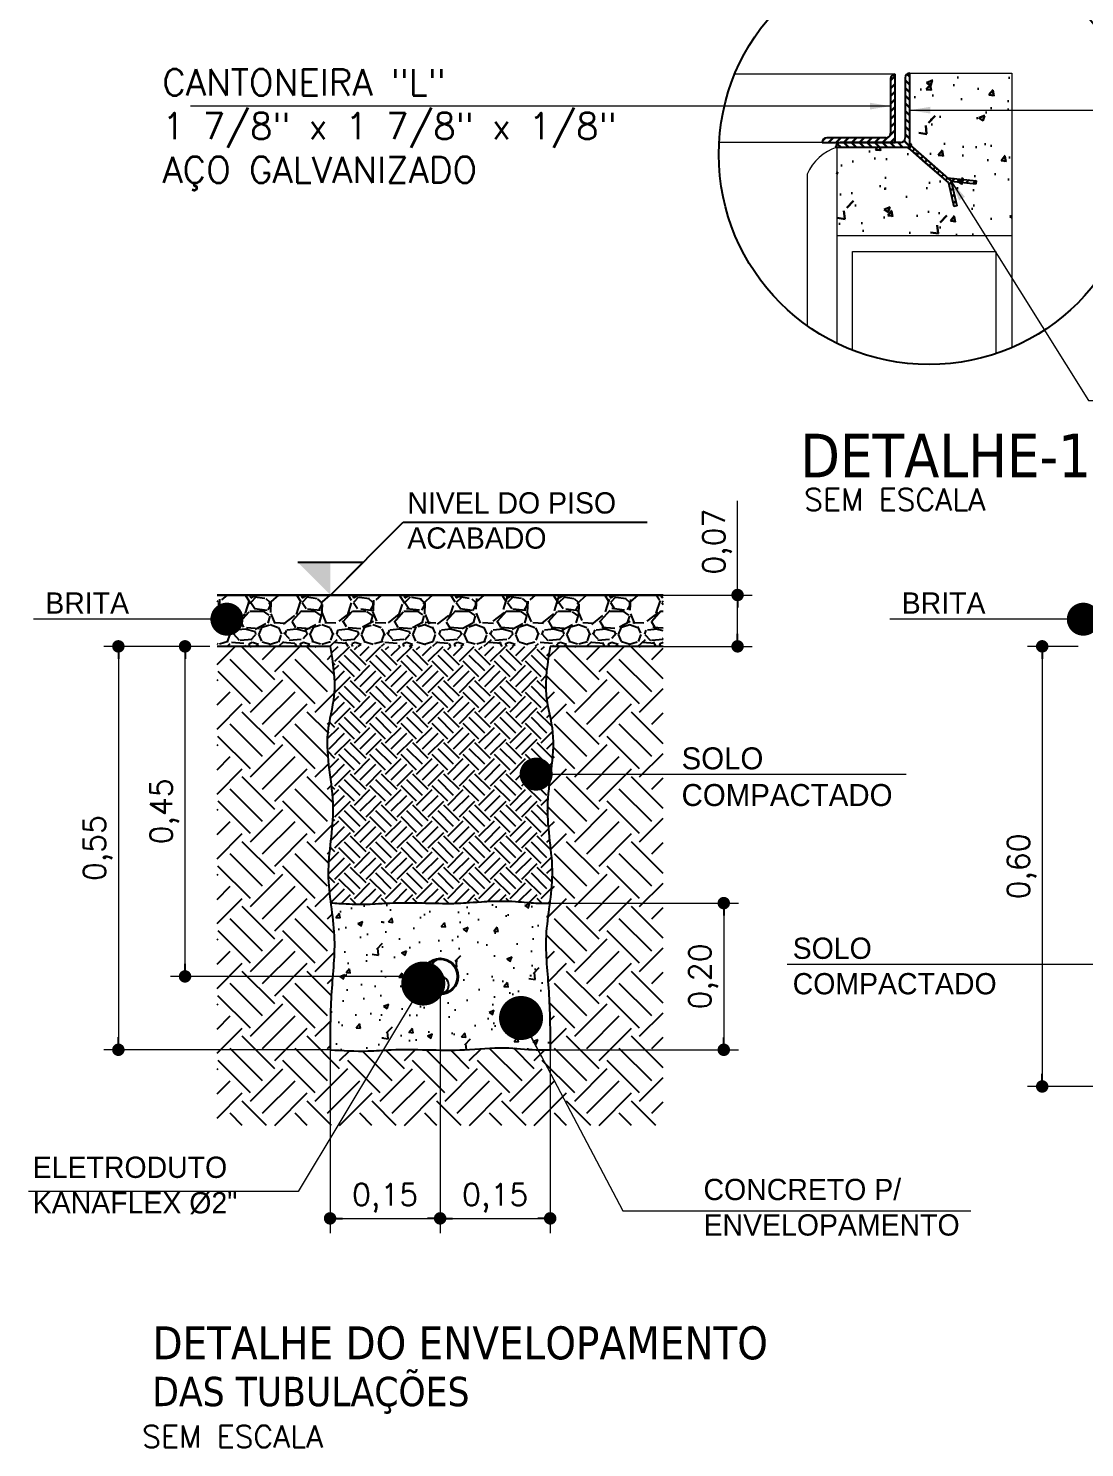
# Model space of a CAD drawing. Header units: inches. Extents: x -7660 to 802, y -193 to 3.
# Drawn here: x 563.89 to 569.97, y -152.45 to -144.27 of the extents above; entities that cross this region are included whole.
import ezdxf

# ---------------------------------------------------------------- set-up
doc = ezdxf.new("R2010")
doc.units = ezdxf.units.IN
doc.header["$MEASUREMENT"] = 0
for name, color, linetype in [('0-PENA01', 1, 'Continuous'), ('_A INSTALAR', 10, 'Continuous'), ('Civil_Titulo', 7, 'Continuous'), ('COTAS', 8, 'Continuous'), ('CSS PENA-02_INSTALAR', 6, 'Continuous'), ('CSS-PENA-04_INSTALAR', 4, 'Continuous'), ('indicação', 7, 'Continuous'), ('L3', 3, 'Continuous'), ('lay_exec', 2, 'Continuous'), ('pontos', 7, 'Continuous'), ('TEXTO', 7, 'Continuous')]:
    doc.layers.add(name, color=color, linetype=linetype)
doc.layers.add('existente', color=8, linetype='Continuous', lineweight=0)
doc.styles.add('Arial', font='arial.ttf')
doc.styles.add('KBBR', font='KBBR.SHX')
doc.styles.add('ROMANS', font='romans.shx', dxfattribs={"height": 10})
doc.styles.get("Standard").update_dxf_attribs({"font": 'arial.ttf'})
doc.styles.add('tahoma', font='tahoma.ttf')
doc.dimstyles.new('PREFEITURA', dxfattribs={"dimscale": 0.7, "dimtxt": 0.25, "dimasz": 0.1, "dimexe": 0.1, "dimexo": 0.1, "dimgap": 0.05, "dimtad": 1, "dimzin": 1, "dimdsep": 46, "dimlunit": 6, "dimtxsty": 'Arial', "dimblk": 'DOT', "dimcen": 0, "dimdle": 0.15, "dimclrd": 256, "dimclre": 256, "dimclrt": 256, "dimazin": 0, "dimtfac": 1, "dimtmove": 0, "dimatfit": 3, "dimfxl": 0.07, "dimtolj": 1, "dimtzin": 0, "dimarcsym": 2})
doc.dimstyles.new('STANDARD$0', dxfattribs={"dimtxt": 0.15, "dimasz": 0.25, "dimexe": 0.2, "dimexo": 0.4, "dimgap": 0.08, "dimtad": 1, "dimdsep": 46, "dimtxsty": 'ROMANS', "dimblk": 'OBLIQUE', "dimcen": 2.5, "dimclrd": 1, "dimclre": 1, "dimclrt": 2, "dimadec": 0, "dimazin": 0, "dimtfac": 1, "dimtmove": 2, "dimatfit": 3, "dimldrblk": 'OBLIQUE', "dimfxl": 1, "dimtolj": 1, "dimtzin": 0, "dimarcsym": 0})
doc.dimstyles.new('VERMELHA', dxfattribs={"dimtxt": 0.15, "dimasz": 0.09, "dimexe": 0.18, "dimexo": 0.18, "dimgap": 0.18, "dimtad": 1, "dimdec": 3, "dimzin": 1, "dimdsep": 46, "dimtxsty": 'Standard', "dimblk1": 'DOT', "dimblk2": 'DOT', "dimsah": 1, "dimcen": 2.5, "dimclrd": 1, "dimclre": 1, "dimclrt": 256, "dimadec": 0, "dimazin": 0, "dimtfac": 1, "dimtdec": 3, "dimtmove": 0, "dimatfit": 3, "dimldrblk": 'DOT', "dimfxl": 1, "dimtolj": 1, "dimtzin": 1, "dimarcsym": 0})
pattern_1 = [(45, (-80933.2417172954, -41447.02649814751), (-0.005268537161530279, 0.005268537161530279), [])]

# ---------------------------------------------------------------- blocks, each defined once
blk = doc.blocks.new('DOT')
at = {"layer": 'COTAS', "color": 0, "linetype": 'ByBlock'}
blk.add_line((-0.5, 0), (-1, 0), dxfattribs=at)
at = {"layer": 'COTAS', "color": 0, "linetype": 'ByBlock', "const_width": 0.5}
blk.add_lwpolyline([(-0.25, 0, 1), (0.25, 0, 1)], format="xyb", close=True, dxfattribs=at)
blk = doc.blocks.new('*D181')
at = {"layer": 'existente', "color": 8, "lineweight": -2, "transparency": 16777216}
for p, q in [((-4.448997809231516, 0.180416556824639), (-4.593614654604178, 0.180416556824639)), ((-4.573614654604178, 0.163416556824639), (-4.573614654604178, -0.3525834376740096)), ((-4.285074540130156, -0.3695834376740096), (-4.593614654604179, -0.3695834376740096))]:
    blk.add_line(p, q, dxfattribs=at)
at = {"layer": 'existente', "color": 8, "lineweight": -2, "transparency": 16777216, "xscale": 0.017, "yscale": 0.017, "zscale": 0.017}
for p, rotation in [((-4.573614654604178, 0.180416556824639), 90), ((-4.573614654604178, -0.3695834376740096), 270)]:
    blk.add_blockref('DOT', p, dxfattribs=dict(at, rotation=rotation))
at = {"layer": 'existente', "color": 7, "transparency": 16777216, "insert": (-4.60147179746132, -0.094583440424684), "char_height": 0.03, "attachment_point": 5, "rotation": 90, "style": 'ROMANS'}
blk.add_mtext('\\A1;0,55', dxfattribs=at)
blk = doc.blocks.new('_Dot')
at = {"layer": '0-PENA01', "color": 0, "lineweight": -2}
blk.add_line((-0.5, 0), (-1, 0), dxfattribs=at)
at = {"layer": '0-PENA01', "color": 0, "const_width": 0.5}
blk.add_lwpolyline([(-0.25, 0, 1), (0.25, 0, 1)], format="xyb", close=True, dxfattribs=at)
blk = doc.blocks.new('*D182')
at = {"layer": 'existente', "color": 8, "lineweight": -2, "transparency": 16777216}
for p, q in [((-4.448997809231516, 0.180416556824639), (-4.502752922733205, 0.180416556824639)), ((-4.482752922733205, -0.2525834376645509), (-4.482752922733205, 0.163416556824639)), ((-4.135074541634824, -0.2695834376645508), (-4.502752922733205, -0.2695834376645509))]:
    blk.add_line(p, q, dxfattribs=at)
at = {"layer": 'existente', "color": 8, "lineweight": -2, "transparency": 16777216, "xscale": 0.017, "yscale": 0.017, "zscale": 0.017}
for p, rotation in [((-4.482752922733205, 0.180416556824639), 90), ((-4.482752922733205, -0.2695834376645509), 270)]:
    blk.add_blockref('DOT', p, dxfattribs=dict(at, rotation=rotation))
at = {"layer": 'existente', "color": 7, "transparency": 16777216, "insert": (-4.510610065590347, -0.04458344041995463), "char_height": 0.03, "attachment_point": 5, "rotation": 90, "style": 'ROMANS'}
blk.add_mtext('\\A1;0,45', dxfattribs=at)
blk = doc.blocks.new('*D183')
at = {"layer": 'existente', "color": 8, "lineweight": -2, "transparency": 16777216}
for p, q in [((-4.135074541634822, -0.2745834386259958), (-4.135074541634822, -0.6194432884835988)), ((-4.285074540130154, -0.3695834376740095), (-4.285074540130154, -0.6194432884835988)), ((-4.268074540130153, -0.5994432884835987), (-4.152074541634822, -0.5994432884835987))]:
    blk.add_line(p, q, dxfattribs=at)
at = {"layer": 'existente', "color": 8, "lineweight": -2, "transparency": 16777216, "xscale": 0.017, "yscale": 0.017, "zscale": 0.017, "rotation": 180}
blk.add_blockref('DOT', (-4.285074540130154, -0.5994432884835987), dxfattribs=at)
at = {"layer": 'existente', "color": 8, "lineweight": -2, "transparency": 16777216, "xscale": 0.017, "yscale": 0.017, "zscale": 0.017}
blk.add_blockref('DOT', (-4.135074541634822, -0.5994432884835987), dxfattribs=at)
at = {"layer": 'existente', "color": 7, "transparency": 16777216, "insert": (-4.210074540882488, -0.5715861456264559), "char_height": 0.03, "attachment_point": 5, "style": 'ROMANS'}
blk.add_mtext('\\A1;0,15', dxfattribs=at)
blk = doc.blocks.new('*D184')
at = {"layer": 'existente', "color": 8, "lineweight": -2, "transparency": 16777216}
for p, q in [((-4.135074541634822, -0.2745834386259958), (-4.135074541634822, -0.6194432884835988)), ((-3.985074543132214, -0.3695834376740095), (-3.985074543132214, -0.6194432884835988)), ((-4.118074541634821, -0.5994432884835987), (-4.002074543132214, -0.5994432884835987))]:
    blk.add_line(p, q, dxfattribs=at)
at = {"layer": 'existente', "color": 8, "lineweight": -2, "transparency": 16777216, "xscale": 0.017, "yscale": 0.017, "zscale": 0.017, "rotation": 180}
blk.add_blockref('DOT', (-4.135074541634822, -0.5994432884835987), dxfattribs=at)
at = {"layer": 'existente', "color": 8, "lineweight": -2, "transparency": 16777216, "xscale": 0.017, "yscale": 0.017, "zscale": 0.017}
blk.add_blockref('DOT', (-3.985074543132214, -0.5994432884835987), dxfattribs=at)
at = {"layer": 'existente', "color": 7, "transparency": 16777216, "insert": (-4.060074542383518, -0.5715861456264559), "char_height": 0.03, "attachment_point": 5, "style": 'ROMANS'}
blk.add_mtext('\\A1;0,15', dxfattribs=at)
blk = doc.blocks.new('*D185')
at = {"layer": 'existente', "color": 8, "lineweight": -2, "transparency": 16777216}
for p, q in [((-3.265473209241465, 0.180416556824639), (-3.33451968020702, 0.180416556824639)), ((-3.31451968020702, 0.163416556824639), (-3.31451968020702, -0.4025834431775441)), ((-3.097549976897428, -0.419583443177544), (-3.33451968020702, -0.4195834431775441))]:
    blk.add_line(p, q, dxfattribs=at)
at = {"layer": 'existente', "color": 8, "lineweight": -2, "transparency": 16777216, "xscale": 0.017, "yscale": 0.017, "zscale": 0.017}
for p, rotation in [((-3.31451968020702, 0.180416556824639), 90), ((-3.31451968020702, -0.4195834431775441), 270)]:
    blk.add_blockref('DOT', p, dxfattribs=dict(at, rotation=rotation))
at = {"layer": 'existente', "color": 7, "transparency": 16777216, "insert": (-3.342376823064162, -0.1195834431764515), "char_height": 0.03, "attachment_point": 5, "rotation": 90, "style": 'ROMANS'}
blk.add_mtext('\\A1;0,60', dxfattribs=at)
blk = doc.blocks.new('*D186')
at = {"layer": 'existente', "color": 8, "lineweight": -2, "transparency": 16777216}
for p, q in [((-3.985839047214542, -0.1696121955355921), (-3.728529657081242, -0.1696121955355921)), ((-3.748529657081242, -0.1866121955355921), (-3.748529657081242, -0.352614185015962)), ((-3.985074543132216, -0.3696141850159621), (-3.728529657081242, -0.369614185015962))]:
    blk.add_line(p, q, dxfattribs=at)
at = {"layer": 'existente', "color": 8, "lineweight": -2, "transparency": 16777216, "xscale": 0.017, "yscale": 0.017, "zscale": 0.017}
for p, rotation in [((-3.748529657081242, -0.1696121955355921), 90), ((-3.748529657081242, -0.369614185015962), 270)]:
    blk.add_blockref('DOT', p, dxfattribs=dict(at, rotation=rotation))
at = {"layer": 'existente', "color": 7, "transparency": 16777216, "insert": (-3.776386799938384, -0.269613190275776), "char_height": 0.03, "attachment_point": 5, "rotation": 90, "style": 'ROMANS'}
blk.add_mtext('\\A1;0,20', dxfattribs=at)
blk = doc.blocks.new('*D187')
at = {"layer": 'existente', "color": 8, "lineweight": -2, "transparency": 16777216}
for p, q in [((-3.729719054070308, 0.250416556824348), (-3.729719054070308, 0.3788451282529195)), ((-3.831160470632314, 0.250416556824348), (-3.709719054070308, 0.250416556824348)), ((-3.729719054070308, 0.1974165568246391), (-3.729719054070308, 0.233416556824348)), ((-3.831160470632314, 0.180416556824639), (-3.709719054070308, 0.1804165568246391))]:
    blk.add_line(p, q, dxfattribs=at)
at = {"layer": 'existente', "color": 8, "lineweight": -2, "transparency": 16777216, "xscale": 0.017, "yscale": 0.017, "zscale": 0.017}
for p, rotation in [((-3.729719054070308, 0.250416556824348), 90), ((-3.729719054070308, 0.1804165568246391), 270)]:
    blk.add_blockref('DOT', p, dxfattribs=dict(at, rotation=rotation))
at = {"layer": 'existente', "color": 7, "transparency": 16777216, "insert": (-3.757576196927451, 0.3231308425386348), "char_height": 0.03, "attachment_point": 5, "rotation": 90, "style": 'ROMANS'}
blk.add_mtext('\\A1;0,07', dxfattribs=at)
blk = doc.blocks.new('caixasddeps')
at = {"linetype": 'ByBlock'}
h = blk.add_hatch(dxfattribs=at)
h.set_pattern_fill('GRAVEL', color=9, scale=0.07)
h.set_pattern_definition([(228.012787504, (-40712.14193287882, -20861.68511224188), (-0.5600000000000044, -0.6300000000000004), [0.00941752, -0.932336163295159]), (184.969740728, (-40712.14823287882, -20861.69211224188), (0.8399999999999982, 0.0700000000000025), [0.01616076, -1.599914733286099]), (132.510447078, (-40712.16433287882, -20861.69351224188), (0.7000000000000083, -0.7699999999999906), [0.01139516, -1.128122281726979]), (267.273689006, (-40712.19163287882, -20861.71101224189), (0.0700000000000017, 1.400000000000001), [0.01471665999999998, -1.456949062914026]), (292.833654178, (-40712.19233287882, -20861.72571224189), (-0.3499999999999992, 0.8400000000000019), [0.01443084999999998, -1.428656118966176]), (357.273689006, (-40712.18673287882, -20861.73901224188), (-1.400000000000001, 0.0700000000000018), [0.01471665999999998, -1.456949062914026]), (37.6942404667, (-40712.17203287882, -20861.73971224188), (-0.91, -0.6999999999999983), [0.01946203, -1.92673939842412]), (72.2553283749, (-40712.15663287882, -20861.72781224188), (0.490000000000002, 1.54), [0.01837415999999996, -1.819042504776933]), (121.429565615, (-40712.15103287882, -20861.71031224188), (-0.5600000000000014, 0.9099999999999993), [0.0147665, -1.461885117681029]), (175.236358309, (-40712.15873287882, -20861.69771224188), (0.7699999999999989, -0.0700000000000027), [0.01685824, -0.826053380515461]), (222.397437798, (-40712.17553287882, -20861.69631224189), (-0.8399999999999973, -0.7699999999999982), [0.02180136, -2.158336250335643]), (138.814074834, (-40712.12233287882, -20861.71171224188), (-0.4900000000000024, 0.4200000000000001), [0.00744106999999999, -0.7366691368914271]), (171.46923439, (-40712.12793287882, -20861.70681224188), (0.91, -0.1399999999999997), [0.01415659, -1.40150579913099]), (225, (-40712.14193287882, -20861.70471224188), (0, -0.0699999999999953), [0.00989947, -0.08909547936611699]), (203.198590514, (-40712.14683287882, -20861.69631224189), (0.3499999999999993, 0.1399999999999983), [0.00533106, -0.5277730574104731]), (291.801409486, (-40712.15173287882, -20861.69841224188), (-0.0699999999999779, 0.2100000000000072), [0.00753921, -0.369422326499415]), (30.96375653209999, (-40712.14893287882, -20861.70541224188), (0.2100000000000037, 0.1399999999999986), [0.01224503, -0.3959216026391709]), (161.565051177, (-40712.13843287882, -20861.69911224188), (0.1400000000000008, -0.0699999999999984), [0.00885437, -0.2125050662117878]), (16.389540334, (-40712.19233287882, -20861.69841224188), (0.6999999999999977, 0.2100000000000031), [0.012404, -1.227999160266858]), (70.3461759419, (-40712.18043287882, -20861.69491224188), (-0.2800000000000855, -0.7700000000002378), [0.01040627, -1.03021854231233]), (293.198590514, (-40712.13843287882, -20861.68511224188), (-0.1399999999999979, 0.3499999999999994), [0.01066205, -0.522442067410473]), (343.610459666, (-40712.13423287882, -20861.69491224188), (-0.6999999999999977, 0.2100000000000031), [0.01240399999999998, -1.227999160266825]), (339.44395478, (-40712.19233287882, -20861.74181224189), (-0.3500000000000026, 0.1400000000000017), [0.01196159999999998, -0.5861186621722232]), (294.775140569, (-40712.18113287882, -20861.74601224188), (-0.3500000000000004, 0.7700000000000004), [0.01002246, -0.99222501442932]), (66.8014094864, (-40712.13773287881, -20861.75511224188), (0.1399999999999987, 0.3499999999999979), [0.01066205, -0.522442067410473]), (17.3540246363, (-40712.13353287882, -20861.74531224188), (-0.9099999999999984, -0.2799999999999974), [0.01173417, -1.1616796529968]), (69.44395478040002, (-40712.17203287882, -20861.75511224188), (-0.1400000000000005, -0.3499999999999969), [0.005980799999999989, -0.5920994621722231]), (101.3099324739999, (-40712.14193287882, -20861.75511224188), (-0.0699999999999975, 0.2800000000000009), [0.003569300000000001, -0.3533620659514961]), (165.963756532, (-40712.14263287881, -20861.75161224189), (0.2099999999999971, -0.0700000000000001), [0.01443085, -0.2741865437932391]), (186.009005957, (-40712.15663287882, -20861.74811224188), (0.7000000000000033, 0.0699999999999988), [0.0133735, -1.323974622217996]), (303.690067526, (-40712.14893287882, -20861.71171224188), (-0.0699999999999991, 0.139999999999999), [0.01009553999999998, -0.2422930492824796]), (353.157226587, (-40712.14333287882, -20861.72011224188), (1.190000000000001, -0.1400000000000037), [0.01762558, -1.744929383681981]), (60.9453959009, (-40712.12583287882, -20861.72221224189), (-0.2799999999999983, -0.4899999999999985), [0.00720692, -0.7134871898690901]), (90, (-40712.12233287882, -20861.71591224189), (-0.07, 0.07), [0.0042, -0.0658]), (120.256437164, (-40712.15803287882, -20861.74601224188), (0.2800000000000006, -0.4900000000000006), [0.00972468, -0.962746399261486]), (48.01278750419999, (-40712.16293287882, -20861.73761224188), (0.56, 0.6299999999999983), [0.01883504, -0.9229186432951588]), (0, (-40712.15033287882, -20861.72361224188), (0.07, 0.07), [0.0182, -0.0518]), (325.3048464690001, (-40712.13213287882, -20861.72361224188), (0.7000000000000098, -0.4899999999999878), [0.01106797999999998, -1.095729201058935]), (254.0546040990001, (-40712.12303287882, -20861.72991224188), (-0.0700000000000027, -0.2800000000000003), [0.01019214, -0.4994155522496352]), (207.645975364, (-40712.12583287882, -20861.73971224188), (-1.329999999999996, -0.7000000000000034), [0.01659455, -1.642863192758157]), (175.42607874, (-40712.14053287882, -20861.74741224188), (-0.9099999999999968, 0.0700000000000001), [0.01755593, -1.738035138557822])])
h.paths.add_polyline_path([(-3.831160470632312, 0.180416556824639), (-3.831160470632312, 0.2504165568243479), (-4.438988612651883, 0.2504165568243479), (-4.438988612651883, 0.180416556824639)])
h = blk.add_hatch(dxfattribs=at)
h.set_pattern_fill('EARTH', color=9, scale=0.25, angle=45)
h.set_pattern_definition([(45, (-40712.19233287882, -20861.75511224188), (0, 0.0883883476483184), [0.0625, -0.0625]), (45, (-40712.208905694, -20861.7385394267), (0, 0.0883883476483184), [0.0625, -0.0625]), (45, (-40712.22547850919, -20861.72196661152), (0, 0.0883883476483184), [0.0625, -0.0625]), (135, (-40712.22547850919, -20861.71091806806), (-0.0883883476483184, 0), [0.0625, -0.0625]), (135, (-40712.208905694, -20861.69434525288), (-0.0883883476483184, 0), [0.0625, -0.0625]), (135, (-40712.19233287882, -20861.67777243769), (-0.0883883476483184, 0), [0.0625, -0.0625])])
edge = h.paths.add_edge_path()
edge.add_line((-4.285074540130154, 0.180416556824639), (-4.438988612651883, 0.180416556824639))
edge.add_line((-4.438988612651883, 0.180416556824639), (-4.438988612651883, 0.07865294198563788))
edge.add_line((-4.438988612651883, 0.07865294198563788), (-4.438988612651883, 0.01505035299487645))
edge.add_line((-4.438988612651883, 0.01505035300579038), (-4.438988612651883, -0.4726138617443212))
edge.add_line((-4.438988612651883, -0.4726138617443212), (-3.831160470632312, -0.4726138617443212))
edge.add_line((-3.831160470632312, -0.4726138617443212), (-3.831160470632312, 0.01559255098254653))
edge.add_line((-3.831160470632312, 0.01559255098254653), (-3.831160470632312, 0.07865294198563788))
edge.add_line((-3.831160470632312, 0.07865294198563788), (-3.831160470632312, 0.180416556824639))
edge.add_line((-3.831160470632312, 0.180416556824639), (-3.985074543132214, 0.180416556824639))
edge.add_spline(control_points=[(-3.985074543146766, 0.180416556824639), (-3.988813478630618, 0.1580420997561305), (-3.995420417217247, 0.1185050003550714), (-3.973259613347182, 0.04629220619608532), (-3.997413825949479, -0.03565745681771659), (-3.975635627408337, -0.1280228070172598), (-3.995279187838605, -0.2113726159259386), (-3.985473944405385, -0.2913670818052196), (-3.985209534766909, -0.3431678376036871), (-3.985074543132214, -0.369614185015962)], knot_values=[0, 0, 0, 0, 0.0670765220877162, 0.1185285127834061, 0.2209557151040516, 0.3119317401962532, 0.3964806863365371, 0.4725712434504026, 0.5519387947260646, 0.5519387947260646, 0.5519387947260646, 0.5519387947260646], degree=3, periodic=0)
edge.add_spline(control_points=[(-3.985074543132214, -0.369614185015962), (-3.991556641653005, -0.3696923576426343), (-4.013198606204242, -0.3699533547842293), (-4.050581974384841, -0.3648224002354254), (-4.100621001904074, -0.3708142668947403), (-4.152137440294609, -0.3695648225038894), (-4.196166348352563, -0.3687132297854987), (-4.240077164380637, -0.3722719995530497), (-4.267900870603626, -0.3706095524757984), (-4.285074540130154, -0.3695834376740095)], knot_values=[0, 0, 0, 0, 0.0182055173529822, 0.0607832726016761, 0.1156835652521593, 0.1671714642155464, 0.2156671426067376, 0.2476210311992782, 0.2991481328159841, 0.2991481328159841, 0.2991481328159841, 0.2991481328159841], degree=3, periodic=0)
edge.add_spline(control_points=[(-4.285074540130154, -0.3695834376740095), (-4.284939180426591, -0.3431473404671124), (-4.284673999558436, -0.291356842553796), (-4.274869861008483, -0.2113726142633823), (-4.294513466287754, -0.1280228075229388), (-4.2727352539805, -0.03565745664309361), (-4.296889470366295, 0.04629220617425744), (-4.274728665957809, 0.1185050003550714), (-4.281335604617198, 0.1580420997561305), (-4.285074540130154, 0.1804165568464668)], knot_values=[0, 0, 0, 0, 0.079336813604011, 0.155427370725487, 0.2399763168685725, 0.3309523419535163, 0.433379544296952, 0.4848315349663698, 0.5519080570830991, 0.5519080570830991, 0.5519080570830991, 0.5519080570830991], degree=3, periodic=0)
h = blk.add_hatch(dxfattribs=at)
h.set_pattern_fill('EARTH', color=9, scale=0.12, angle=45)
h.set_pattern_definition([(45, (-40711.0143185678, -20861.75511224188), (0, 0.0424264068711929), [0.03, -0.03]), (45, (-40711.02227351908, -20861.7471572906), (0, 0.0424264068711929), [0.03, -0.03]), (45, (-40711.03022847037, -20861.73920233931), (0, 0.0424264068711929), [0.03, -0.03]), (135, (-40711.03022847037, -20861.73389903845), (-0.0424264068711929, 0), [0.03, -0.03]), (135, (-40711.02227351908, -20861.72594408716), (-0.0424264068711929, 0), [0.03, -0.03]), (135, (-40711.0143185678, -20861.71798913587), (-0.0424264068711929, 0), [0.03, -0.03])])
edge = h.paths.add_edge_path()
edge.add_line((-4.285074540130154, 0.180416556824639), (-3.985074543146766, 0.180416556824639))
edge.add_spline(control_points=[(-3.985074543146766, 0.180416556824639), (-3.988815038333996, 0.1580358910468931), (-3.995424733031541, 0.1184878204585402), (-3.973241830419283, 0.04636299434423563), (-3.997552090113459, -0.03620784249505959), (-3.978962887158559, -0.1111584797654359), (-3.984278451454884, -0.1563456891526585), (-3.98583904721454, -0.169612195535592)], knot_values=[0, 0, 0, 0, 0.0670765220949694, 0.1185285127835352, 0.2209557151129621, 0.3119317402015348, 0.3497421235778297, 0.3497421235778297, 0.3497421235778297, 0.3497421235778297], degree=3, periodic=0)
edge.add_spline(control_points=[(-3.98583904721454, -0.169612195535592), (-3.987291370969615, -0.1696346163662383), (-3.988934512184642, -0.1696483313244244), (-3.9907684874197, -0.1696533396752784), (-3.995638934953604, -0.1696666402131086), (-4.001855263399193, -0.1696185362525284), (-4.009558417281369, -0.1693881448336469), (-4.009526822417683, -0.1693514322323608), (-4.01706289107824, -0.1686224668956129), (-4.028354871814372, -0.1673306753655197), (-4.058229950380337, -0.1666032011344214), (-4.069113270219532, -0.1672403064512764), (-4.095211671585275, -0.1687431433529127), (-4.105895733177022, -0.1696392108460714), (-4.121785742419888, -0.1701653402669763), (-4.132117141904018, -0.1700021975848358), (-4.157095114773256, -0.169446279614931), (-4.168818637954246, -0.169176199415233), (-4.195203071452852, -0.1692123936336429), (-4.21228485294705, -0.1697972187685082), (-4.234819897996204, -0.1710855485944194), (-4.237917327554896, -0.1712865699228132), (-4.248614694479329, -0.1712849560353789), (-4.258915865313611, -0.1707892364029249), (-4.273152717432822, -0.1699390785142896), (-4.276650110441551, -0.169730230645655), (-4.280385012883926, -0.1694999932260544), (-4.284357233234914, -0.1692483835140592)], knot_values=[-0.010488164845034, -0.010488164845034, -0.010488164845034, -0.010488164845034, -0.0058530391939133, -0.0058530391939133, -0.0058530391939133, 0.0064563615305577, 0.0064563615305577, 0.0261422966762033, 0.0261422966762033, 0.0458282318218489, 0.0458282318218489, 0.0673252334974519, 0.0673252334974519, 0.1044379494656569, 0.1044379494656569, 0.1497182790772114, 0.1497182790772114, 0.1800313679868626, 0.1800313679868626, 0.2103444568965137, 0.2103444568965137, 0.2406575458061649, 0.2406575458061649, 0.2833517615621275, 0.2833517615621275, 0.2833517615621275, 0.2938399264071614, 0.2938399264071614, 0.2938399264071614, 0.2938399264071614], degree=3, periodic=0)
edge.add_spline(control_points=[(-4.284357233234914, -0.1692483835140592), (-4.285890218721761, -0.1560909017534868), (-4.291172894336341, -0.1107501543519902), (-4.272581955665373, -0.03629423932579812), (-4.296909186967241, 0.04637410632494721), (-4.274723880836973, 0.1184851236321265), (-4.281333875296696, 0.1580349164323707), (-4.285074540130154, 0.180416556824639)], knot_values=[0, 0, 0, 0, 0.0371937206316225, 0.1281697457201952, 0.2305969480496221, 0.2820489387381879, 0.3491254608331573, 0.3491254608331573, 0.3491254608331573, 0.3491254608331573], degree=3, periodic=0)
h = blk.add_hatch(dxfattribs=at)
h.set_pattern_fill('AR-CONC', color=8, scale=0.01)
h.set_pattern_definition([(49.99999999999999, (-40712.19233287882, -20861.75511224188), (0.0717260182600754, -0.0062752134982595), [0.0075, -0.0825]), (355, (-40712.19233287882, -20861.75511224188), (-0.0138751333613, 0.0752192133700012), [0.006, -0.066]), (100.45144446, (-40712.18635571072, -20861.75563517628), (0.0578508846727112, 0.068943999096863), [0.00637401919999999, -0.07011421119999973]), (46.18420000000002, (-40712.19233287882, -20861.73511224188), (0.1067241330671572, -0.0165519280793077), [0.01124999999999998, -0.1237499999999997]), (96.63563549, (-40712.18343920432, -20861.73649157258), (0.0934661945674229, 0.0974118600774551), [0.0095610342, -0.105171376]), (351.1841639899999, (-40712.19233287882, -20861.73511224188), (0.0934661945054773, 0.097411860026999), [0.009000000000000001, -0.0990000001]), (21, (-40712.18233287882, -20861.74011224189), (0.0596907052118462, -0.0402618890665339), [0.0075, -0.0825]), (326, (-40712.18233287882, -20861.74011224189), (0.0243315331921582, 0.0725150045046853), [0.006, -0.066]), (71.45144474, (-40712.17735865342, -20861.74346739928), (0.0840222376729971, 0.0322531152806354), [0.006374019, -0.0701142112]), (37.50000000000001, (-40712.19233287882, -20861.75511224188), (0.0012159855317291, 0.0332893853831312), [0, -0.0652, 0, -0.067, 0, -0.06625]), (7.499999999999999, (-40712.19233287882, -20861.75511224188), (0.0263069537442149, 0.039441171188236), [0, -0.0382, 0, -0.0637, 0, -0.02525]), (327.5, (-40712.21463287881, -20861.75511224188), (0.0533822436172409, -0.002255487173438), [0, -0.025, 0, -0.078, 0, -0.1035]), (317.5, (-40712.22463287882, -20861.75511224188), (0.0583186169342386, 0.0100104982332318), [0, -0.0325, 0, -0.0518, 0, -0.0735])])
edge = h.paths.add_edge_path(flags=16)
edge.add_arc((-4.135074541634822, -0.2695834376645507), 0.0246874997534378, 0, 360)
edge = h.paths.add_edge_path()
edge.add_spline(control_points=[(-4.284357233234914, -0.1692483835140592), (-4.280385012883926, -0.1694999932260544), (-4.276650110441551, -0.169730230634741), (-4.273152717432822, -0.1699390785142896), (-4.258915865313611, -0.1707892364029249), (-4.248614694479329, -0.1712849560244649), (-4.237917327554896, -0.1712865699155373), (-4.234819897996204, -0.1710855485835054), (-4.21228485294705, -0.1697972187539563), (-4.195203071452852, -0.169212393626367), (-4.168818637954246, -0.169176199415233), (-4.157095114773256, -0.169446279614931), (-4.132117141904018, -0.1700021975848358), (-4.121785742419888, -0.1701653402669763), (-4.105895733177022, -0.1696392108460714), (-4.095211671585275, -0.1687431433529127), (-4.069113270219532, -0.1672403064512764), (-4.058229950380337, -0.1666032011344214), (-4.028354871814372, -0.1673306753655197), (-4.01706289107824, -0.1686224668956129), (-4.009526822417683, -0.1693514322323608), (-4.009558417281369, -0.1693881448336469), (-4.001855263399193, -0.1696185362452525), (-3.995638934953604, -0.1696666402131086), (-3.9907684874197, -0.1696533396643645), (-3.988934512184642, -0.1696483313244244), (-3.987291370969615, -0.1696346163662383), (-3.98583904721454, -0.169612195535592)], knot_values=[-0.010488164845034, -0.010488164845034, -0.010488164845034, -0.010488164845034, 0, 0, 0, 0.0426942157559626, 0.0426942157559626, 0.0730073046656138, 0.0730073046656138, 0.1033203935752649, 0.1033203935752649, 0.1336334824849161, 0.1336334824849161, 0.1789138120964706, 0.1789138120964706, 0.2160265280646756, 0.2160265280646756, 0.2375235297402786, 0.2375235297402786, 0.2572094648859242, 0.2572094648859242, 0.2768954000315698, 0.2768954000315698, 0.2892048007560408, 0.2892048007560408, 0.2892048007560408, 0.2938399264071614, 0.2938399264071614, 0.2938399264071614, 0.2938399264071614], degree=3, periodic=0)
edge.add_spline(control_points=[(-3.98583904721454, -0.169612195535592), (-3.987770483727218, -0.1844843173239497), (-3.993657112456276, -0.2246061277437548), (-3.985475083703932, -0.291356842553796), (-3.985209902850329, -0.3431473404671124), (-3.985074543146766, -0.3695834376667335), (-3.985074543146766, -0.369583438274276), (-3.985074543146766, -0.3695834388854564), (-3.985074543146766, -0.3695834394929989), (-3.985074543146766, -0.3695964398648357), (-3.985074543146766, -0.3696094402439485), (-3.985074543146766, -0.3696224406157853)], knot_values=[0.3516361906330824, 0.3516361906330824, 0.3516361906330824, 0.3516361906330824, 0.3964806863468405, 0.4725712434610486, 0.5122591893048041, 0.5122591893048041, 0.5122591893048041, 0.5123591893048041, 0.512459189304804, 0.5125591893048042, 0.5519471351485594, 0.5519471351485594, 0.5519471351485594, 0.5519471351485594], degree=3, periodic=0)
edge.add_spline(control_points=[(-3.985074543146766, -0.3696224406157853), (-3.99151893977978, -0.3697032495947496), (-4.012473739581765, -0.3699660105667135), (-4.050811757966585, -0.3648309848758799), (-4.10055743263365, -0.3708118919530534), (-4.152153136230481, -0.3695654089024174), (-4.196163842083479, -0.3687131361512002), (-4.240078067952709, -0.372272033313493), (-4.267901215454913, -0.3706095653542434), (-4.285074540130154, -0.3695834376667335)], knot_values=[0, 0, 0, 0, 0.0189097394013019, 0.0614874946499958, 0.116387787300479, 0.1678756862638662, 0.2163713646550573, 0.2483252532475979, 0.2998523548643038, 0.2998523548643038, 0.2998523548643038, 0.2998523548643038], degree=3, periodic=0)
edge.add_spline(control_points=[(-4.285074540130154, -0.3695834376667335), (-4.284939180426591, -0.3431473404671124), (-4.284673999602091, -0.291356842553796), (-4.276477031366085, -0.224484248625231), (-4.282414297536889, -0.1842416850340669), (-4.284357233234914, -0.1692483835140592)], knot_values=[0.3512705172681028, 0.3512705172681028, 0.3512705172681028, 0.3512705172681028, 0.4306073308753853, 0.5066978879895934, 0.5519080570683311, 0.5519080570683311, 0.5519080570683311, 0.5519080570683311], degree=3, periodic=0)
at = {"layer": 'L3', "linetype": 'ByBlock', "lineweight": 30}
h = blk.add_hatch(dxfattribs=at)
h.set_pattern_fill('ANSI31', color=8, scale=0.05960669366162111)
h.set_pattern_definition(pattern_1)
edge = h.paths.add_edge_path()
edge.add_line((-3.514978934414103, 0.86723965722922), (-3.514978934414103, 0.9602658371368307))
edge.add_arc((-3.514978934414103, 0.9539475276251324), 0.006318309527539745, 90, 180)
edge.add_line((-3.521297243947629, 0.9539475276251324), (-3.521297243947629, 0.8798762763071863))
edge.add_arc((-3.527615553452051, 0.8798762762889965), 0.006318309527539745, 270, 360, ccw=False)
edge.add_line((-3.527615553452051, 0.8735579667627462), (-3.608005114328989, 0.8735579667627462))
edge.add_arc((-3.608005114321713, 0.86723965722922), 0.006318309527539745, 90, 180)
edge.add_line((-3.61432342385524, 0.86723965722922), (-3.514978934414103, 0.86723965722922))
h = blk.add_hatch(dxfattribs=at)
h.set_pattern_fill('ANSI31', color=8, scale=0.05960669366162111, angle=90)
h.set_pattern_definition([(135, (-80933.2417172954, -41447.02649814751), (-0.005268537161530279, -0.005268537161530279), [])])
edge = h.paths.add_edge_path()
edge.add_line((-3.495110036528786, 0.8609213477029698), (-3.495110036528786, 0.9618553489854094))
edge.add_arc((-3.495110036528786, 0.9555370394591591), 0.006318309527539745, 90, 180)
edge.add_line((-3.501428346033208, 0.9555370394591591), (-3.501428346033208, 0.8735579667627462))
edge.add_arc((-3.507746655566734, 0.8735579667627462), 0.006318309527539745, 270, 360, ccw=False)
edge.add_line((-3.507746655566734, 0.86723965722922), (-3.589725728234043, 0.86723965722922))
edge.add_arc((-3.589725728234043, 0.8609213477029698), 0.006318309527539745, 90, 180)
edge.add_line((-3.59604403776757, 0.8609213477029698), (-3.495110036528786, 0.8609213477029698))
h = blk.add_hatch(dxfattribs=at)
h.set_pattern_fill('AR-CONC', color=8, scale=0.01192133873232422)
h.set_pattern_definition([(49.99999999999999, (-80930.86457106963, -41452.8578050939), (0.08550701595992305, -0.007480894573040475), [0.008941004049243166, -0.09835104454167483]), (355, (-80930.86457106963, -41452.8578050939), (-0.01654101647562296, 0.08967137217627548), [0.007152803239394533, -0.07868083563333987]), (100.45144446, (-80930.85744548508, -41452.85842850172), (0.06896599921480133, 0.0821904766794759), [0.007598684196953811, -0.08358552616649166]), (46.18420000000002, (-80930.86457106963, -41452.83396241644), (0.1272294541207227, -0.01973211413064953), [0.01341150607386472, -0.1475265668125114]), (96.63563548999993, (-80930.85396861902, -41452.83560676329), (0.111424216545957, 0.1161279780529112), [0.01139803273295365, -0.1253783598240634]), (351.1841639899999, (-80930.86457106963, -41452.83396241644), (0.1114242164721096, 0.1161279779927609), [0.0107292048590918, -0.1180212535692232]), (21, (-80930.85264973089, -41452.83992308581), (0.07115931160017289, -0.04799756175654109), [0.008941004049243166, -0.09835104454167483]), (326, (-80930.85264973089, -41452.83992308581), (0.02900644490605076, 0.08644759318763708), [0.007152803239394533, -0.07868083563333987]), (71.45144474, (-80930.8467197883, -41452.8439228826), (0.1001657556347652, 0.03845003124331561), [0.00759868395852705, -0.08358552616649208]), (37.50000000000001, (-80930.86457106963, -41452.8578050939), (0.001449617541734679, 0.03968540393431894), [0, -0.07772712853475394, 0, -0.07987296950657229, 0, -0.07897886910164797]), (7.499999999999999, (-80930.86457106963, -41452.8578050939), (0.031361410660037, 0.0470191561734548), [0, -0.04553951395747852, 0, -0.07593892772490528, 0, -0.03010138029911866]), (327.5, (-80930.891155655, -41452.8578050939), (0.06363878084525826, -0.002688842660096691), [0, -0.02980334683081055, 0, -0.09298644211212893, 0, -0.1233858558795557]), (317.5, (-80930.90307699374, -41452.8578050939), (0.06952359868737186, 0.01193385403176898), [0, -0.03874435088005372, 0, -0.06175253463343947, 0, -0.08762183968258302])])
h.paths.add_polyline_path([(-3.594454525940819, 0.8609213477029698), (-3.495110036528786, 0.8609213477029698), (-3.495110036528786, 0.9618553489854094), (-3.356027751302463, 0.9618553489854094), (-3.356027751287911, 0.7400300931258244), (-3.594454525940819, 0.7400300931258244)])
h = blk.add_hatch(dxfattribs=at)
h.set_pattern_fill('ANSI31', color=8, scale=0.05960669366162111)
h.set_pattern_definition(pattern_1)
h.paths.add_polyline_path([(-3.495110036528786, 0.8640200317968265), (-3.495110036528786, 0.8609213477029698), (-3.497947832292994, 0.8609213477029698), (-3.442444476779201, 0.8122963618370704), (-3.434788334256154, 0.7801096562034218), (-3.430684660124825, 0.7810075482047978), (-3.438668868213426, 0.8145734535646625), (-3.40434438122611, 0.8110738575196592), (-3.403994085616432, 0.8152599827299127), (-3.444122619970585, 0.8193513376900228), (-3.438668868213426, 0.8145734535646625)])
at = {"color": 0, "ltscale": 0.001}
for p, q in [((-3.521297243947629, 0.9539475276251324), (-3.521297243947629, 0.8798762762889965)), ((-3.514978934414103, 0.86723965722922), (-3.514978934414103, 0.9602658371513826)), ((-3.501428346033208, 0.9555370394591591), (-3.501428346033208, 0.8735579667627462)), ((-3.495110036528786, 0.8609213477029698), (-3.495110036528786, 0.9618553489854094)), ((-3.527615553452051, 0.8735579667627462), (-3.608005114321713, 0.8735579667627462)), ((-3.61432342385524, 0.86723965722922), (-3.514978934414103, 0.86723965722922)), ((-3.59604403776757, 0.8609213477029698), (-3.495110036528786, 0.8609213477029698)), ((-3.507746655566734, 0.86723965722922), (-3.589725728234043, 0.86723965722922)), ((-3.497947832307545, 0.8609213477175217), (-3.473828809757833, 0.8397913255612366)), ((-3.497947832336649, 0.8609213477029698), (-3.442444476779201, 0.8122963618370704)), ((-3.495110036499682, 0.8640200318186544), (-3.47106067299319, 0.8429510360510903)), ((-3.495110036528786, 0.8640200317968265), (-3.438668868213426, 0.8145734535646625)), ((-3.473828809757833, 0.8397913255612366), (-3.442444476779201, 0.8122963618370704)), ((-3.47106067299319, 0.8429510360510903), (-3.438668868213426, 0.8145734535646625)), ((-3.444122619970585, 0.8193513376900228), (-3.403994085616432, 0.8152599827299127)), ((-3.444122619970585, 0.8193513376900228), (-3.403994085616432, 0.8152599827299127)), ((-3.438668868213426, 0.8145734535646625), (-3.430684660124825, 0.7810075482047978)), ((-3.438668868213426, 0.8145734535646625), (-3.40434438122611, 0.8110738575196592)), ((-3.438668868213426, 0.8145734535646625), (-3.430684660124825, 0.7810075482047978)), ((-3.438668868213426, 0.8145734535646625), (-3.40434438122611, 0.8110738575196592)), ((-3.40434438122611, 0.8110738575196592), (-3.403994085616432, 0.8152599827299127)), ((-3.40434438122611, 0.8110738575196592), (-3.403994085616432, 0.8152599827299127)), ((-3.442444476779201, 0.8122963618370704), (-3.434788334256154, 0.7801096562034218)), ((-3.442444476779201, 0.8122963618370704), (-3.434788334256154, 0.7801096562034218)), ((-3.430684660124825, 0.7810075482047978), (-3.434788334256154, 0.7801096562034218)), ((-3.430684660124825, 0.7810075482047978), (-3.434788334256154, 0.7801096562034218))]:
    blk.add_line(p, q, dxfattribs=at)
at = {"color": 6, "linetype": 'ByBlock', "lineweight": 30}
blk.add_line((-3.831160470632312, 0.2504165568243479), (-4.438988612651883, 0.2504165568243479), dxfattribs=at)
at = {"color": 8, "linetype": 'Continuous', "ltscale": 10}
blk.add_circle((-3.468783186297514, 0.851117256373982), 0.286541434736622, dxfattribs=at)
at = {"color": 0, "ltscale": 0.001}
for centre, start, end in [((-3.514978934414103, 0.9539475276251324), 90, 180), ((-3.495110036528786, 0.9555370394591591), 90, 180), ((-3.608005114321713, 0.86723965722922), 90, 180), ((-3.527615553452051, 0.8798762762889965), 270, 0), ((-3.507746655566734, 0.8735579667627462), 270, 0), ((-3.589725728234043, 0.8609213477029698), 90, 180)]:
    blk.add_arc(centre, 0.006318309527539745, start, end, dxfattribs=at)
at = {"layer": '_A INSTALAR', "color": 7, "linetype": 'ByBlock'}
for p, q in [((-4.284663410348003, 0.2504165568243479), (-4.185366090488969, 0.3497138766833814)), ((-4.185366090481693, 0.3497138766833814), (-3.853113181467052, 0.3497138766833814)), ((-4.329213410353987, 0.2949665568230557), (-4.240113410349295, 0.2949665568230557)), ((-4.284663410348003, 0.2504165568243479), (-4.240113410349295, 0.2949665568230557))]:
    blk.add_line(p, q, dxfattribs=at)
blk.add_solid([(-4.329213410353987, 0.2949665568230557), (-4.284663410348003, 0.2504165568243479), (-4.284663410348003, 0.2949665568230557)], dxfattribs=at)
at = {"layer": 'CSS PENA-02_INSTALAR', "color": 10}
for radius in [0.024687499753125, 0.023437499765625]:
    blk.add_circle((-4.135074541634822, -0.2695834376754647), radius, dxfattribs=at)
for centre, start, end in [((-4.135074541634822, -0.257864687784604), 90, 270), ((-4.135074541634822, -0.2813021875517734), 270, 90)]:
    blk.add_arc(centre, 0.0117187498828125, start, end, dxfattribs=at)
at = {"layer": 'CSS-PENA-04_INSTALAR'}
for p, q in [((-4.285074540130154, 0.180416556824639), (-4.438988612651883, 0.180416556824639)), ((-3.831160470632312, 0.180416556824639), (-3.985074543132214, 0.180416556824639))]:
    blk.add_line(p, q, dxfattribs=at)
for points in [[(-4.285074540130154, 0.180416556824639), (-4.279780773307721, 0.113549256533588), (-4.288354337935743, 0.0628166108726873), (-4.281207116800942, -0.03936092582443962), (-4.287641166200046, -0.1301091497734888), (-4.279501706099836, -0.2142653942428296), (-4.283083068548876, -0.2902716224452888), (-4.285074540130154, -0.3695834376740095)], [(-3.985074543146766, 0.180416556824639), (-3.990368309969199, 0.113549256533588), (-3.9817947453339, 0.0628166108726873), (-3.988941966475977, -0.03936092582443962), (-3.982507917076873, -0.1301091497734888), (-3.990647377155256, -0.2142653942428296), (-3.987066014728043, -0.2902716224452888), (-3.985074543132214, -0.369614185015962)]]:
    blk.add_spline(points, degree=3, dxfattribs=at)
for points, knots in [([(-4.284357233234914, -0.1692483835140592), (-4.280385012883926, -0.1694999932260544), (-4.276650110441551, -0.169730230645655), (-4.273152717432822, -0.1699390785142896), (-4.258915865313611, -0.1707892364029249), (-4.248614694479329, -0.1712849560353789), (-4.237917327554896, -0.1712865699228132), (-4.234819897996204, -0.1710855485944194), (-4.21228485294705, -0.1697972187685082), (-4.195203071452852, -0.1692123936336429), (-4.168818637954246, -0.169176199415233), (-4.157095114773256, -0.169446279614931), (-4.132117141904018, -0.1700021975848358), (-4.121785742419888, -0.1701653402669763), (-4.105895733177022, -0.1696392108460714), (-4.095211671585275, -0.1687431433529127), (-4.069113270219532, -0.1672403064512764), (-4.058229950380337, -0.1666032011344214), (-4.028354871814372, -0.1673306753655197), (-4.01706289107824, -0.1686224668956129), (-4.009526822417683, -0.1693514322323608), (-4.009558417281369, -0.1693881448336469), (-4.001855263399193, -0.1696185362525284), (-3.995638934953604, -0.1696666402131086), (-3.9907684874197, -0.1696533396752784), (-3.988934512184642, -0.1696483313244244), (-3.987291370969615, -0.1696346163662383), (-3.98583904721454, -0.169612195535592)], [-0.010488164845034, -0.010488164845034, -0.010488164845034, -0.010488164845034, 0, 0, 0, 0.0426942157559626, 0.0426942157559626, 0.0730073046656138, 0.0730073046656138, 0.1033203935752649, 0.1033203935752649, 0.1336334824849161, 0.1336334824849161, 0.1789138120964706, 0.1789138120964706, 0.2160265280646756, 0.2160265280646756, 0.2375235297402786, 0.2375235297402786, 0.2572094648859242, 0.2572094648859242, 0.2768954000315698, 0.2768954000315698, 0.2892048007560408, 0.2892048007560408, 0.2892048007560408, 0.2938399264071614, 0.2938399264071614, 0.2938399264071614, 0.2938399264071614]), ([(-4.285074540130154, -0.3695834376740095), (-4.26790087059635, -0.3706095524721604), (-4.240079548406356, -0.3722720301884692), (-4.196160288876854, -0.3687131519218383), (-4.152174929477042, -0.3695653041831974), (-4.100469265977154, -0.3708123173528293), (-4.051130427316821, -0.3648294468657696), (-4.011663330056763, -0.3699851132005278), (-3.99193455735076, -0.3696969152188103), (-3.985074543132214, -0.369614185015962)], [0, 0, 0, 0, 0.05152710162375424, 0.08348099020248373, 0.1319766686009509, 0.1834645675716139, 0.2383648602215721, 0.2809426154623269, 0.3002095407776667, 0.3002095407776667, 0.3002095407776667, 0.3002095407776667])]:
    blk.add_open_spline(points, degree=3, knots=knots, dxfattribs=at)
at = {"layer": 'lay_exec', "color": 3, "linetype": 'Continuous', "lineweight": 0}
for p, q in [((-3.514978934414103, 0.9602658371513826), (-3.733722011529608, 0.9602658371513826)), ((-3.495110036528786, 0.9618553489854094), (-3.356027751302463, 0.9618553489854094)), ((-3.356027751302463, 0.9618553489854094), (-3.356027751302463, 0.7400300931258244)), ((-3.356027751287911, 0.9105935925035737), (-3.356027751287911, 0.5876932527244207)), ((-3.514978934414103, 0.86723965722922), (-3.754870693868725, 0.8672396572437719)), ((-3.356027751287911, 0.7400300931258244), (-3.594454525940819, 0.7400300931258244)), ((-3.356027751302463, 0.7400300931258244), (-3.594454525940819, 0.7400300931258244))]:
    blk.add_line(p, q, dxfattribs=at)
at = {"layer": 'lay_exec', "linetype": 'Continuous', "lineweight": 0}
blk.add_line((-3.594454525940819, 0.8609213477175217), (-3.594454525940819, 0.5936047164723277), dxfattribs=at)
at = {"layer": 'lay_exec', "color": 1, "linetype": 'Continuous', "lineweight": 0}
blk.add_line((-3.634767460171133, 0.8242622092875536), (-3.634767460171133, 0.6175466789354687), dxfattribs=at)
at = {"layer": 'lay_exec', "color": 3, "linetype": 'Continuous', "lineweight": 0}
blk.add_lwpolyline([(-3.572963910453836, 0.5841858596904785), (-3.572963910453836, 0.7185394777552574), (-3.377518366629374, 0.7185394777552574), (-3.377518366629374, 0.5794985410320805)], dxfattribs=at)
at = {"layer": 'lay_exec', "color": 1, "linetype": 'Continuous', "lineweight": 0}
blk.add_arc((-3.57458562804095, 0.7985771077510435), 0.06543376315098819, 107.6769040579213, 156.8876168200755, dxfattribs=at)
at = {"layer": 'Civil_Titulo', "color": 4, "style": 'tahoma'}
blk.add_text('DETALHE-1', height=0.05960669366162111, dxfattribs=at).set_placement((-3.644278713865788, 0.41068499155881))
at = {"layer": 'indicação', "color": 7, "width": 1.54883224574587, "attachment_point": 1, "style": 'KBBR'}
for s, insert, char_height in [('\\pxi1.3876;NIVEL DO PISO', (-4.220009147233213, 0.3904801631942973), 0.029), ('\\pxi1.3876;ACABADO', (-4.220009147233213, 0.3426102135854308), 0.029), ('\\pxi1.3876;BRITA ', (-4.713445268702344, 0.253983179165516), 0.029), ('\\pxi1.3876;BRITA ', (-3.546247311998741, 0.253983179165516), 0.029), ('\\pxi1.3876;SOLO\\PCOMPACTADO', (-3.847661225605407, 0.04273295217717532), 0.03), ('\\pxi1.3876;SOLO\\PCOMPACTADO', (-3.694833214700338, -0.2166522762927343), 0.029), ('\\pxi1.3876;ELETRODUTO \\PKANAFLEX %%C2"', (-4.730547065715655, -0.5152620177868812), 0.029), ('\\pxi1.3876;CONCRETO P/\\PENVELOPAMENTO', (-3.816362652854878, -0.5455404985550558), 0.029)]:
    blk.add_mtext(s, dxfattribs=dict(at, insert=insert, char_height=char_height))
at = {"layer": 'TEXTO', "style": 'ROMANS'}
for p in [(-3.638958566298243, 0.3655487209034618), (-4.541226568813727, -0.9119571173578152)]:
    blk.add_text('SEM ESCALA', height=0.03, dxfattribs=at).set_placement(p)
at = {"layer": 'TEXTO', "color": 4, "style": 'tahoma'}
for s, height, p in [('DETALHE DO ENVELOPAMENTO', 0.045, (-4.52699273233884, -0.7916201399020792)), ('DAS TUBULAÇÕES', 0.04, (-4.527307945820212, -0.8554527755441086))]:
    blk.add_text(s, height=height, dxfattribs=at).set_placement(p)
at = {"layer": 'TEXTO', "insert": (-4.513798204352497, 0.9672343606653158), "char_height": 0.03576401619697267, "width": 1.354006247758654, "attachment_point": 1, "style": 'ROMANS'}
blk.add_mtext('\\A1;CANTONEIRA "L" \\P1 7/8" x 1 7/8" x 1/8"\\PAÇO GALVANIZADO', dxfattribs=at)
at = {"layer": 'existente'}
for base, p1, p2, picture, middle in [((-3.729719054070308, 0.250416556824348), (-3.831160470632312, 0.180416556824639), (-3.831160470632312, 0.2504165568243479), '*D187', (-3.757576196927451, 0.3231308425386348)), ((-4.573614654604178, -0.3695834376740096), (-4.448997809231514, 0.180416556824639), (-4.285074540130154, -0.3695834376740095), '*D181', (-4.60147179746132, -0.094583440424684)), ((-4.482752922733205, 0.180416556824639), (-4.135074541634822, -0.2695834376645507), (-4.448997809231514, 0.180416556824639), '*D182', (-4.510610065590347, -0.04458344041995463)), ((-3.31451968020702, -0.4195834431775441), (-3.265473209241463, 0.180416556824639), (-3.097549976897426, -0.4195834431775438), '*D185', (-3.342376823064162, -0.1195834431764515)), ((-3.748529657081242, -0.369614185015962), (-3.98583904721454, -0.169612195535592), (-3.985074543132214, -0.369614185015962), '*D186', (-3.776386799938384, -0.269613190275776))]:
    dim = blk.add_linear_dim(base=base, p1=p1, p2=p2, angle=90, dimstyle='STANDARD$0', override={"dimtxt": 0.03, "dimasz": 0.017, "dimexe": 0.02, "dimexo": 0, "dimgap": 0.01, "dimzin": 1, "dimlunit": 6, "dimblk": 'DOT', "dimcen": 0, "dimdle": 0.15, "dimclrd": 8, "dimclre": 8, "dimclrt": 7, "dimadec": 2, "dimtmove": 0}, dxfattribs=at)
    dim.commit()
    dim.dimension.update_dxf_attribs({"geometry": picture, "text_midpoint": middle})
for base, p1, p2, picture, middle in [((-4.135074541634822, -0.5994432884835987), (-4.285074540130154, -0.3695834376740095), (-4.135074541634822, -0.2745834386259958), '*D183', (-4.210074540882488, -0.5715861456264559)), ((-3.985074543132214, -0.5994432884835987), (-4.135074541634822, -0.2745834386259958), (-3.985074543132214, -0.3695834376740095), '*D184', (-4.060074542383518, -0.5715861456264559))]:
    dim = blk.add_linear_dim(base=base, p1=p1, p2=p2, dimstyle='STANDARD$0', override={"dimtxt": 0.03, "dimasz": 0.017, "dimexe": 0.02, "dimexo": 0, "dimgap": 0.01, "dimzin": 1, "dimlunit": 6, "dimblk": 'DOT', "dimcen": 0, "dimdle": 0.15, "dimclrd": 8, "dimclre": 8, "dimclrt": 7, "dimadec": 2, "dimtmove": 0}, dxfattribs=at)
    dim.commit()
    dim.dimension.update_dxf_attribs({"geometry": picture, "text_midpoint": middle})
at = {"layer": 'pontos'}
for points in [[(-3.521297243947629, 0.9169119019425125), (-4.475524340217817, 0.9169119019425125)], [(-3.495110036528786, 0.9113883483369136), (-2.399762009648839, 0.9113883483369136)], [(-3.438668868213426, 0.8145734535646625), (-3.251517863711342, 0.5155022818216821), (-3.016841755190399, 0.5155022818216821)]]:
    blk.add_leader(points, dimstyle='PREFEITURA', override={"dimtxt": 0.15, "dimasz": 0.04, "dimexo": 0, "dimgap": 0.05, "dimtad": 0, "dimrnd": 0, "dimzin": 1, "dimcen": 0, "dimdle": 0.15, "dimclrd": 8, "dimclre": 8, "dimaunit": 0, "dimadec": 2, "dimtofl": 1, "dimarcsym": 2}, dxfattribs=at)
at = {"layer": 'TEXTO'}
for points, override in [([(-4.425672290031798, 0.217462166925543), (-4.689178483284195, 0.217462166925543)], {"dimasz": 0.045, "dimtad": 0, "dimclrd": 8}), ([(-3.258474333328195, 0.217462166925543), (-3.521980526580592, 0.217462166925543)], {"dimasz": 0.045, "dimtad": 0, "dimclrd": 8}), ([(-4.004235943866661, 0.006211939926288323), (-3.499914943517069, 0.006211939926288323)], {"dimasz": 0.045, "dimtad": 0, "dimclrd": 8}), ([(-3.06694235123723, -0.2531732885436213), (-3.661914003532729, -0.2531732885436213)], {"dimasz": 0.045, "dimtad": 0, "dimclrd": 8}), ([(-4.158040823953343, -0.2792595771643391), (-4.328480219352059, -0.5626456410755054), (-4.69623431078071, -0.5626456410755054)], {"dimasz": 0.06, "dimtad": 0, "dimclrd": 8}), ([(-4.024786776630208, -0.326236411514401), (-3.886127777819638, -0.5893272336725204), (-3.411884685621771, -0.5893272336725204)], {"dimasz": 0.06, "dimtad": 0, "dimclrd": 8})]:
    blk.add_leader(points, dimstyle='VERMELHA', override=override, dxfattribs=at)

msp = doc.modelspace()

# ---------------------------------------------------------------- block references
at = {"color": 2, "linetype": 'ByBlock', "lineweight": 5, "xscale": 4.229621216896818, "yscale": 4.229621216896818, "zscale": 4.229621216896818}
msp.add_blockref('caixasddeps', (583.749623536154, -148.5929754657368), dxfattribs=at)

doc.saveas('drawing.dxf')
